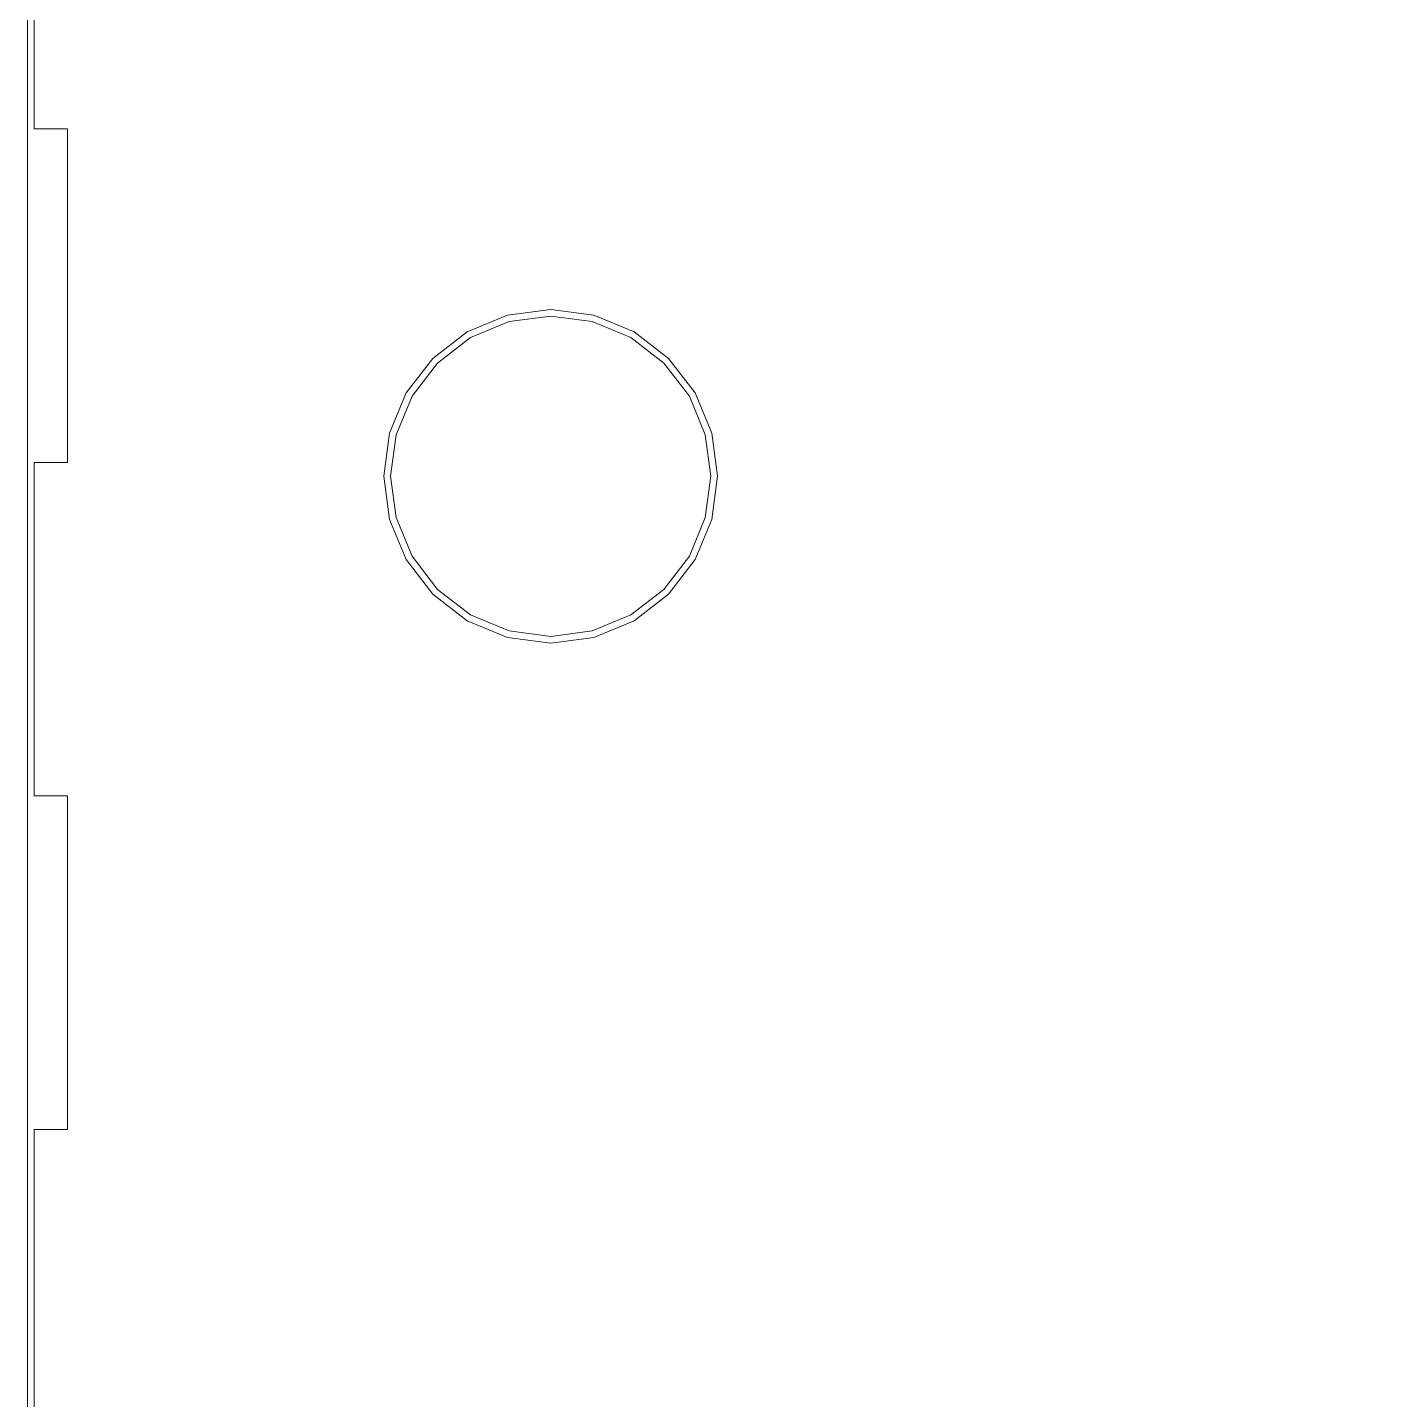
# Model space of a CAD drawing. Header units: millimetres. Extents: x -12 to 720, y -546 to 534.
# Drawn here: x -12 to 233, y -252.8 to -6 of the extents above; entities that cross this region are included whole.
import ezdxf

# ---------------------------------------------------------------- set-up
doc = ezdxf.new("R2010")
doc.units = ezdxf.units.MM
doc.header["$MEASUREMENT"] = 0
doc.layers.add('1', color=1, linetype='Continuous')
doc.layers.add('2', color=5, linetype='Continuous')

msp = doc.modelspace()

# ---------------------------------------------------------------- linework, layer by layer
at = {"lineweight": 5}
for points, knots in [([(-10.8, 35.76), (-10.8, 35.76), (-10.8, -24.24), (-10.8, -24.24), (-10.8, -24.24), (-10.8, -24.24), (-10.8, -24.24), (-10.8, -24.24)], [0, 0, 0, 0, 0.333333, 0.333333, 0.333333, 0.333333, 1, 1, 1, 1]), ([(-10.8, -24.24), (-10.8, -24.24), (-4.8, -24.24), (-4.8, -24.24), (-4.8, -24.24), (-4.8, -24.24), (-4.8, -84.24), (-4.8, -84.24), (-4.8, -84.24), (-4.8, -84.24), (-4.8, -84.24), (-4.8, -84.24)], [0, 0, 0, 0, 0.25, 0.25, 0.25, 0.25, 0.5, 0.5, 0.5, 0.5, 1, 1, 1, 1]), ([(53.32, -86.74), (53.32, -86.74), (54.3, -94.19), (54.3, -94.19), (54.3, -94.19), (54.3, -94.19), (57.17, -101.14), (57.17, -101.14), (57.17, -101.14), (57.17, -101.14), (61.75, -107.1), (61.75, -107.1), (61.75, -107.1), (61.75, -107.1), (67.72, -111.68), (67.72, -111.68), (67.72, -111.68), (67.72, -111.68), (74.66, -114.56), (74.66, -114.56), (74.66, -114.56), (74.66, -114.56), (82.12, -115.54), (82.12, -115.54), (82.12, -115.54), (82.12, -115.54), (89.57, -114.56), (89.57, -114.56), (89.57, -114.56), (89.57, -114.56), (96.52, -111.68), (96.52, -111.68), (96.52, -111.68), (96.52, -111.68), (102.48, -107.1), (102.48, -107.1), (102.48, -107.1), (102.48, -107.1), (107.06, -101.14), (107.06, -101.14), (107.06, -101.14), (107.06, -101.14), (109.93, -94.19), (109.93, -94.19), (109.93, -94.19), (109.93, -94.19), (110.92, -86.74), (110.92, -86.74), (110.92, -86.74), (110.92, -86.74), (109.93, -79.29), (109.93, -79.29), (109.93, -79.29), (109.93, -79.29), (107.06, -72.34), (107.06, -72.34), (107.06, -72.34), (107.06, -72.34), (102.48, -66.37), (102.48, -66.37), (102.48, -66.37), (102.48, -66.37), (96.52, -61.8), (96.52, -61.8), (96.52, -61.8), (96.52, -61.8), (89.57, -58.92), (89.57, -58.92), (89.57, -58.92), (89.57, -58.92), (82.12, -57.94), (82.12, -57.94), (82.12, -57.94), (82.12, -57.94), (74.66, -58.92), (74.66, -58.92), (74.66, -58.92), (74.66, -58.92), (67.72, -61.8), (67.72, -61.8), (67.72, -61.8), (67.72, -61.8), (61.75, -66.37), (61.75, -66.37), (61.75, -66.37), (61.75, -66.37), (57.17, -72.34), (57.17, -72.34), (57.17, -72.34), (57.17, -72.34), (54.3, -79.29), (54.3, -79.29), (54.3, -79.29), (54.3, -79.29), (53.32, -86.74), (53.32, -86.74)], [0, 0, 0, 0, 0.04, 0.04, 0.04, 0.04, 0.08, 0.08, 0.08, 0.08, 0.12, 0.12, 0.12, 0.12, 0.16, 0.16, 0.16, 0.16, 0.2, 0.2, 0.2, 0.2, 0.24, 0.24, 0.24, 0.24, 0.28, 0.28, 0.28, 0.28, 0.32, 0.32, 0.32, 0.32, 0.36, 0.36, 0.36, 0.36, 0.4, 0.4, 0.4, 0.4, 0.44, 0.44, 0.44, 0.44, 0.48, 0.48, 0.48, 0.48, 0.52, 0.52, 0.52, 0.52, 0.56, 0.56, 0.56, 0.56, 0.6, 0.6, 0.6, 0.6, 0.64, 0.64, 0.64, 0.64, 0.68, 0.68, 0.68, 0.68, 0.72, 0.72, 0.72, 0.72, 0.76, 0.76, 0.76, 0.76, 0.8, 0.8, 0.8, 0.8, 0.84, 0.84, 0.84, 0.84, 0.88, 0.88, 0.88, 0.88, 0.92, 0.92, 0.92, 0.92, 1, 1, 1, 1]), ([(111.09, -78.97), (111.09, -78.97), (108.1, -71.74), (108.1, -71.74), (108.1, -71.74), (108.1, -71.74), (108.1, -71.74), (108.1, -71.74)], [0, 0, 0, 0, 0.333333, 0.333333, 0.333333, 0.333333, 1, 1, 1, 1]), ([(112.12, -86.74), (112.12, -86.74), (111.09, -78.97), (111.09, -78.97), (111.09, -78.97), (111.09, -78.97), (111.09, -78.97), (111.09, -78.97)], [0, 0, 0, 0, 0.333333, 0.333333, 0.333333, 0.333333, 1, 1, 1, 1]), ([(-10.8, -84.24), (-10.8, -84.24), (-10.8, -144.24), (-10.8, -144.24), (-10.8, -144.24), (-10.8, -144.24), (-10.8, -144.24), (-10.8, -144.24)], [0, 0, 0, 0, 0.333333, 0.333333, 0.333333, 0.333333, 1, 1, 1, 1]), ([(-10.8, -144.24), (-10.8, -144.24), (-4.8, -144.24), (-4.8, -144.24), (-4.8, -144.24), (-4.8, -144.24), (-4.8, -204.24), (-4.8, -204.24), (-4.8, -204.24), (-4.8, -204.24), (-4.8, -204.24), (-4.8, -204.24)], [0, 0, 0, 0, 0.25, 0.25, 0.25, 0.25, 0.5, 0.5, 0.5, 0.5, 1, 1, 1, 1]), ([(-10.8, -204.24), (-10.8, -204.24), (-10.8, -264.24), (-10.8, -264.24), (-10.8, -264.24), (-10.8, -264.24), (-10.8, -264.24), (-10.8, -264.24)], [0, 0, 0, 0, 0.333333, 0.333333, 0.333333, 0.333333, 1, 1, 1, 1])]:
    msp.add_open_spline(points, degree=3, knots=knots, dxfattribs=at)
for points in [[(-10.8, -84.24), (-10.8, -84.24), (-4.8, -84.24), (-4.8, -84.24)], [(-10.8, -204.24), (-10.8, -204.24), (-4.8, -204.24), (-4.8, -204.24)]]:
    msp.add_open_spline(points, degree=3, dxfattribs=at)
at = {"layer": '1', "lineweight": 5}
msp.add_open_spline([(67.12, -112.72), (67.12, -112.72), (67.12, -112.72), (67.12, -112.72), (67.12, -112.72), (67.12, -112.72), (74.35, -115.72), (74.35, -115.72), (74.35, -115.72), (74.35, -115.72), (82.12, -116.74), (82.12, -116.74), (82.12, -116.74), (82.12, -116.74), (89.88, -115.72), (89.88, -115.72), (89.88, -115.72), (89.88, -115.72), (97.12, -112.72), (97.12, -112.72), (97.12, -112.72), (97.12, -112.72), (103.33, -107.95), (103.33, -107.95), (103.33, -107.95), (103.33, -107.95), (108.1, -101.74), (108.1, -101.74), (108.1, -101.74), (108.1, -101.74), (111.09, -94.5), (111.09, -94.5), (111.09, -94.5), (111.09, -94.5), (112.12, -86.74), (112.12, -86.74), (112.12, -86.74), (112.12, -86.74), (111.09, -78.97), (111.09, -78.97), (111.09, -78.97), (111.09, -78.97), (108.1, -71.74), (108.1, -71.74), (108.1, -71.74), (108.1, -71.74), (103.33, -65.53), (103.33, -65.53), (103.33, -65.53), (103.33, -65.53), (97.12, -60.76), (97.12, -60.76), (97.12, -60.76), (97.12, -60.76), (89.88, -57.76), (89.88, -57.76), (89.88, -57.76), (89.88, -57.76), (82.12, -56.74), (82.12, -56.74), (82.12, -56.74), (82.12, -56.74), (74.35, -57.76), (74.35, -57.76), (74.35, -57.76), (74.35, -57.76), (67.12, -60.76), (67.12, -60.76), (67.12, -60.76), (67.12, -60.76), (60.9, -65.53), (60.9, -65.53), (60.9, -65.53), (60.9, -65.53), (56.14, -71.74), (56.14, -71.74), (56.14, -71.74), (56.14, -71.74), (53.14, -78.97), (53.14, -78.97), (53.14, -78.97), (53.14, -78.97), (52.12, -86.74), (52.12, -86.74), (52.12, -86.74), (52.12, -86.74), (53.14, -94.5), (53.14, -94.5), (53.14, -94.5), (53.14, -94.5), (56.14, -101.74), (56.14, -101.74), (56.14, -101.74), (56.14, -101.74), (60.9, -107.95), (60.9, -107.95), (60.9, -107.95), (60.9, -107.95), (67.12, -112.72), (67.12, -112.72)], degree=3, knots=[0, 0, 0, 0, 0.038462, 0.038462, 0.038462, 0.038462, 0.076923, 0.076923, 0.076923, 0.076923, 0.115385, 0.115385, 0.115385, 0.115385, 0.153846, 0.153846, 0.153846, 0.153846, 0.192308, 0.192308, 0.192308, 0.192308, 0.230769, 0.230769, 0.230769, 0.230769, 0.269231, 0.269231, 0.269231, 0.269231, 0.307692, 0.307692, 0.307692, 0.307692, 0.346154, 0.346154, 0.346154, 0.346154, 0.384615, 0.384615, 0.384615, 0.384615, 0.423077, 0.423077, 0.423077, 0.423077, 0.461538, 0.461538, 0.461538, 0.461538, 0.5, 0.5, 0.5, 0.5, 0.538462, 0.538462, 0.538462, 0.538462, 0.576923, 0.576923, 0.576923, 0.576923, 0.615385, 0.615385, 0.615385, 0.615385, 0.653846, 0.653846, 0.653846, 0.653846, 0.692308, 0.692308, 0.692308, 0.692308, 0.730769, 0.730769, 0.730769, 0.730769, 0.769231, 0.769231, 0.769231, 0.769231, 0.807692, 0.807692, 0.807692, 0.807692, 0.846154, 0.846154, 0.846154, 0.846154, 0.884615, 0.884615, 0.884615, 0.884615, 0.923077, 0.923077, 0.923077, 0.923077, 1, 1, 1, 1], dxfattribs=at)
at = {"layer": '2', "lineweight": 5}
msp.add_open_spline([(-12, 534), (-12, 534), (-12, -546), (-12, -546), (-12, -546), (-12, -546), (720, -546), (720, -546), (720, -546), (720, -546), (720, 534), (720, 534), (720, 534), (720, 534), (-12, 534), (-12, 534)], degree=3, knots=[0, 0, 0, 0, 0.2, 0.2, 0.2, 0.2, 0.4, 0.4, 0.4, 0.4, 0.6, 0.6, 0.6, 0.6, 1, 1, 1, 1], dxfattribs=at)

doc.saveas('drawing.dxf')
